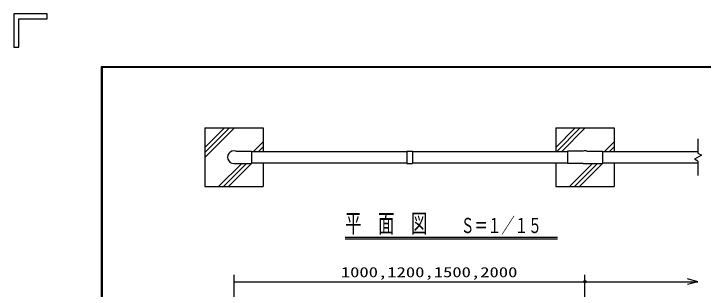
# Model space of a CAD drawing. Units: millimetres, scale not verified. Extents: x -4425 to 4425, y -3150 to 3150.
# Drawn here: x -4425 to -1478, y 1972 to 3150 of the extents above; entities that cross this region are included whole.
import ezdxf
from ezdxf.enums import TextEntityAlignment as Align

# ---------------------------------------------------------------- set-up
doc = ezdxf.new("R2010")
doc.units = ezdxf.units.MM
doc.header["$LTSCALE"] = 20
doc.header["$PDMODE"] = 32
doc.header["$PDSIZE"] = 10
for name, color, linetype, lineweight in [('0-0_1', 7, 'Continuous', 25), ('0-1_EXTCNT-LMEC0', 1, 'Continuous', 25), ('0-5_WAKU', 7, 'Continuous', 25)]:
    doc.layers.add(name, color=color, linetype=linetype, lineweight=lineweight)
doc.layers.add('0-3_DEFPOINTS', color=7, linetype='Continuous')
doc.styles.add('ＭＳ ゴシック', font='')
doc.styles.get('ＭＳ ゴシック').set_extended_font_data('MS Gothic')

msp = doc.modelspace()

# ---------------------------------------------------------------- linework, layer by layer
at = {"layer": '0-0_1'}
for p, q in [((-3608.26, 2661.55), (-3608.26, 2411.55)), ((-3608.26, 2661.55), (-3358.26, 2661.55)), ((-3358.26, 2661.55), (-3358.26, 2560.85)), ((-2108.26, 2661.55), (-2108.26, 2560.85)), ((-3475.57, 2562.85), (-3408.26, 2562.85)), ((-3408.26, 2562.85), (-3408.26, 2510.25)), ((-3408.26, 2560.85), (-2745.39, 2560.85)), ((-2745.39, 2562.85), (-2721.14, 2562.85)), ((-2721.14, 2562.85), (-2721.14, 2510.25)), ((-2721.14, 2560.85), (-2058.26, 2560.85)), ((-2058.26, 2562.85), (-2058.26, 2510.25)), ((-1990.95, 2562.85), (-2058.26, 2562.85)), ((-1975.57, 2562.85), (-1908.26, 2562.85)), ((-1908.26, 2562.85), (-1908.26, 2510.25)), ((-1908.26, 2560.85), (-1500.15, 2560.85)), ((-3475.57, 2510.25), (-3408.26, 2510.25)), ((-3408.26, 2512.25), (-2745.39, 2512.25)), ((-3358.26, 2512.25), (-3358.26, 2411.55)), ((-2721.14, 2512.25), (-2058.26, 2512.25)), ((-2108.26, 2512.25), (-2108.26, 2411.55)), ((-1990.95, 2510.25), (-2058.26, 2510.25)), ((-1975.57, 2510.25), (-1908.26, 2510.25)), ((-1908.26, 2512.25), (-1500.15, 2512.25)), ((-1858.26, 2512.25), (-1858.26, 2411.55)), ((-3608.26, 2411.55), (-3358.26, 2411.55)), ((-2108.26, 2411.55), (-1858.26, 2411.55)), ((-3008.62, 2195.12), (-2101.12, 2195.12)), ((-3008.62, 2187.62), (-2101.12, 2187.62)), ((-3483.26, 2003.67), (-1983.26, 2003.67))]:
    msp.add_line(p, q, dxfattribs=at)
at = {"layer": '0-0_1', "color": 2}
for p, q in [((-3608.26, 2556.55), (-3503.26, 2661.55)), ((-3524.47, 2661.55), (-3608.26, 2577.76)), ((-3483.26, 2660.34), (-3608.26, 2535.34)), ((-2024.47, 2661.55), (-2108.26, 2577.76)), ((-2103.96, 2560.85), (-2003.26, 2661.55)), ((-1983.26, 2660.34), (-2082.75, 2560.85)), ((-3358.26, 2602.76), (-3400.17, 2560.85)), ((-1858.26, 2602.76), (-1900.17, 2560.85)), ((-3378.96, 2560.85), (-3358.26, 2581.55)), ((-1878.96, 2560.85), (-1858.26, 2581.55)), ((-1485.15, 2545.21), (-1515.15, 2527.89)), ((-3450.77, 2510.25), (-3549.47, 2411.55)), ((-3528.26, 2411.55), (-3429.56, 2510.25)), ((-3408.35, 2510.25), (-3507.05, 2411.55)), ((-1950.77, 2510.25), (-2049.47, 2411.55)), ((-2028.26, 2411.55), (-1929.56, 2510.25)), ((-1908.35, 2510.25), (-2007.05, 2411.55)), ((-1500.15, 2519.23), (-1515.15, 2527.89)), ((-1500.15, 2519.23), (-1500.15, 2457.81)), ((-1500.15, 2003.67), (-1545.15, 2015.72)), ((-1983.26, 2003.67), (-1500.15, 2003.67)), ((-1500.15, 2003.67), (-1545.15, 1991.61))]:
    msp.add_line(p, q, dxfattribs=at)
at = {"layer": '0-0_1'}
for points in [[(-2108.26, 2661.55), (-1858.26, 2661.55), (-1858.26, 2560.85)], [(-2745.39, 2562.85), (-2745.39, 2510.25), (-2721.14, 2510.25)]]:
    msp.add_lwpolyline(points, dxfattribs=at)
at = {"layer": '0-0_1', "color": 2}
msp.add_lwpolyline([(-1500.15, 2614.63), (-1500.15, 2553.87), (-1485.15, 2545.21)], dxfattribs=at)
at = {"layer": '0-0_1'}
for centre, start, end in [((-3483.26, 2536.55), 73.70962, 286.29067), ((-1983.26, 2536.55), 73.70962, 106.29053), ((-1983.26, 2536.55), 253.70947, 286.29038)]:
    msp.add_arc(centre, 27.4, start, end, dxfattribs=at)
at = {"layer": '0-1_EXTCNT-LMEC0'}
for p, q in [((-3483.26, 1706.12), (-3483.26, 2033.67)), ((-1983.26, 1706.12), (-1983.26, 2033.67))]:
    msp.add_line(p, q, dxfattribs=at)
at = {"layer": '0-1_EXTCNT-LMEC0', "color": 2}
msp.add_line((-3438.26, 2003.67), (-2028.26, 2003.67), dxfattribs=at)
at = {"layer": '0-3_DEFPOINTS'}
msp.add_point((-1983.26, 2003.67), dxfattribs=at)
at = {"layer": '0-5_WAKU'}
for p, q in [((-4281.75, 3150), (-4425, 3150)), ((-4403.51, 3006.75), (-4403.51, 3128.51)), ((-4048, 2923), (4198, 2923)), ((-4048, -2923), (-4048, 2923))]:
    msp.add_line(p, q, dxfattribs=at)
for points in [[(-4425, 3150), (-4425, 3006.75), (-4403.51, 3006.75)], [(-4403.51, 3128.51), (-4281.75, 3128.51), (-4281.75, 3150)], [(-4046, -2921), (-4046, 2921), (4196, 2921)]]:
    msp.add_lwpolyline(points, dxfattribs=at)
msp.add_lwpolyline([(-4050, 2925), (4200, 2925), (4200, -2925), (-4050, -2925)], close=True, dxfattribs=at)

# ---------------------------------------------------------------- texts
at = {"layer": '0-0_1', "style": 'ＭＳ ゴシック', "width": 0.65}
for s, height, p in [('平\u3000面\u3000図', 79.33, (-3008.62, 2189.85)), ('Ｓ＝１／１５', 64.94, (-2513.62, 2192.63))]:
    msp.add_text(s, height=height, dxfattribs=at).set_placement(p, align=Align.BOTTOM_LEFT)
at = {"layer": '0-1_EXTCNT-LMEC0', "color": 3, "style": 'ＭＳ ゴシック', "width": 1.35}
msp.add_text('1000,1200,1500,2000', height=43.26, dxfattribs=at).set_placement((-3026.89, 2010.34), align=Align.BOTTOM_LEFT)

doc.saveas('drawing.dxf')
